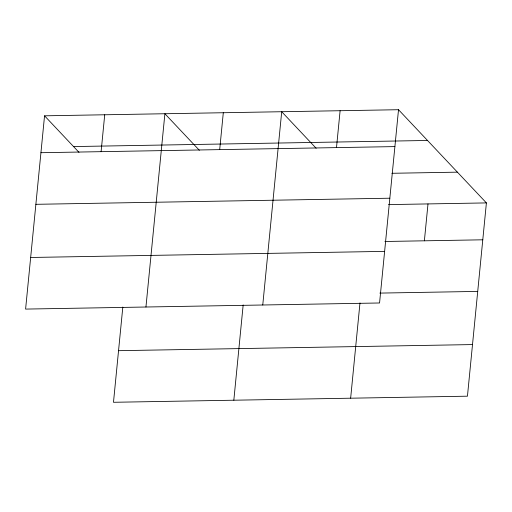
<?xml version="1.0" encoding="UTF-8"?>
<svg xmlns="http://www.w3.org/2000/svg" width="512" height="512" viewBox="0 0 512 512"><rect width="100%" height="100%" fill="white"/><g stroke="black" fill="none" stroke-linecap="round" stroke-linejoin="round"><path stroke-width="0.77" d="M44.55 115.814L25.6 309.088L379.565 302.982L398.515 109.715L44.55 115.814L78.982 152.333M101.107 151.667L104.723 114.778M122.822 307.034L113.485 402.285L467.45 396.186L486.4 202.912L398.515 109.715M145.946 307.008L164.896 113.741L199.334 150.259M219.686 149.626L223.302 112.736M233.83 400.211L243.174 304.96M262.758 304.998L281.709 111.725L316.141 148.243M336.493 147.61L340.109 110.72M350.643 398.195L359.981 302.944M424.378 240.813L427.994 203.923M73.555 146.573L427.52 140.467M40.934 152.704L394.899 146.598M391.891 173.286L457.395 172.16M35.872 204.314L389.837 198.208M388.531 204.602L486.4 202.912M384.915 241.491L482.784 239.802M30.662 257.478L384.627 251.379M379.859 293.094L477.722 291.411M118.547 350.682L472.512 344.576"/></g></svg>
